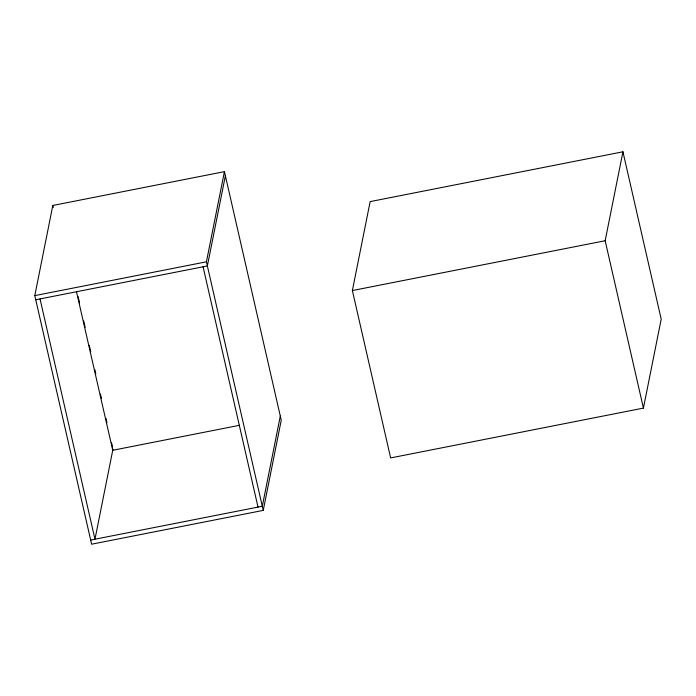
<?xml version="1.0" encoding="UTF-8"?>
<svg xmlns="http://www.w3.org/2000/svg" width="696" height="696" viewBox="0 0 696 696"><rect width="100%" height="100%" fill="white"/><g stroke="black" fill="none" stroke-linecap="round" stroke-linejoin="round"><path stroke-width="1.04" d="M34.8 295.626L52.818 205.468L224.425 171.651L281.254 420.227L263.245 510.385L91.628 544.202L34.8 295.626L206.416 261.809L224.425 171.651M112.987 449.059L94.969 539.217L40.037 298.923M225.374 175.792L207.364 265.95L35.748 299.767M280.305 416.086L262.296 506.244L90.68 540.061M352.376 290.545L370.15 201.605L622.937 151.798L661.2 319.168L643.426 408.108L390.639 457.925L352.376 290.545L605.163 240.729L622.937 151.798M239.546 425.291L112.743 450.277L76.438 291.493M605.163 240.729L643.426 408.108M206.416 261.809L263.245 510.385M203.067 266.794L258.007 507.088M78.135 296.626L79.588 302.978M83.703 320.978L85.156 327.329M89.271 345.32L90.724 351.671M94.839 369.672L95.804 373.9M100.398 394.014L101.372 398.251M105.966 418.366L106.932 422.594M111.534 442.708L112.5 446.945M52.818 205.468L53.288 207.538"/></g></svg>
